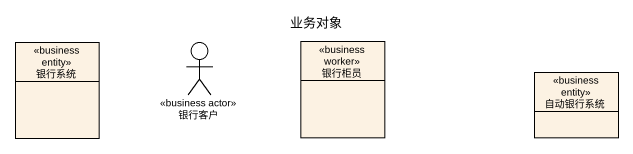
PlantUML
@startuml
title 业务对象
allowmixing
hide circle
hide empty members
class 银行系统 <<business entity>>
actor 银行客户 <<business actor>>
class 银行柜员 <<business worker>>
class 自动银行系统 <<business entity>>
@enduml
